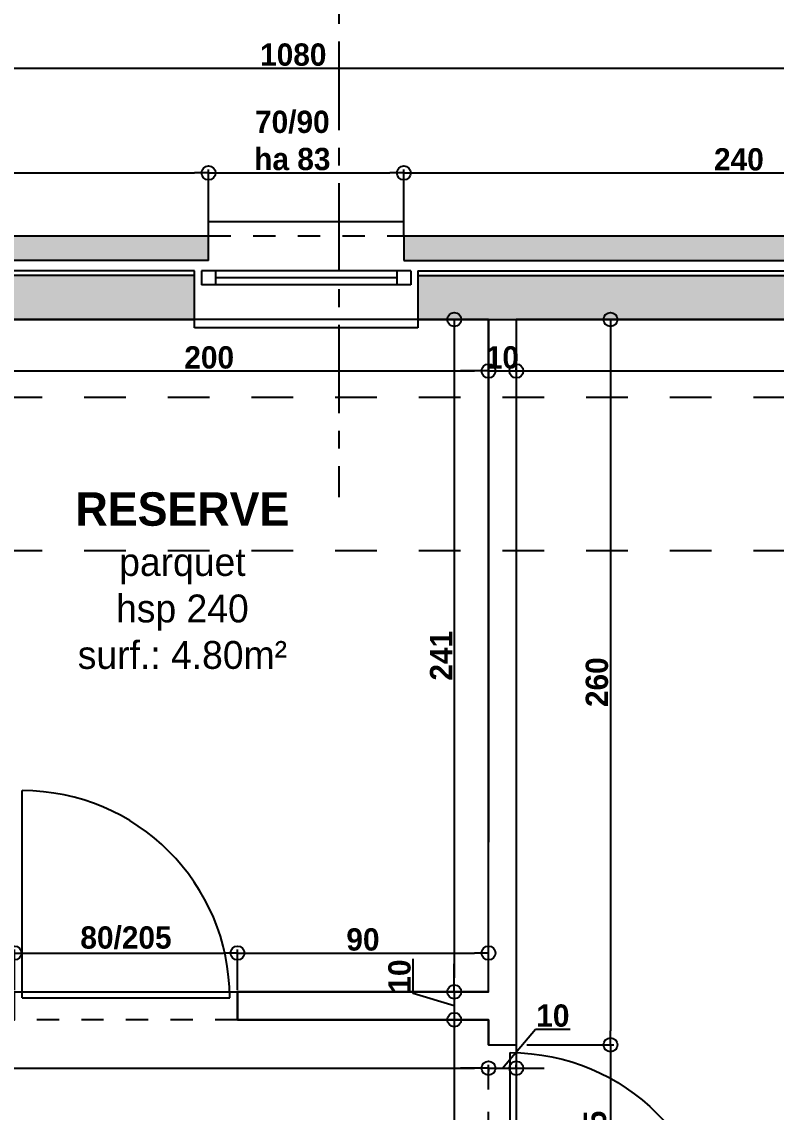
# Model space of a CAD drawing. Header units: millimetres. Extents: x -44462 to 306987, y -116160 to 12874.
# Drawn here: x 7171.9 to 7442.4, y -37007.5 to -36616.3 of the extents above; entities that cross this region are included whole.
import ezdxf

# ---------------------------------------------------------------- set-up
doc = ezdxf.new("R2010")
doc.units = ezdxf.units.MM
doc.header["$PDMODE"] = 35
doc.header["$PDSIZE"] = 10
doc.linetypes.add('AXES', pattern=[50.8, 31.75, -6.35, 6.35, -6.35])
doc.linetypes.add('TRAIT_4', pattern=[20, 10, -10])
for name, color, linetype in [('AVP_HACHURES', 8, 'Continuous'), ('BLANC', 7, 'Continuous'), ('COTES', 1, 'Continuous'), ('COULEUR 8', 8, 'Continuous'), ('CYAN', 4, 'Continuous'), ('JAUNE', 2, 'Continuous'), ('ROUGE', 1, 'Continuous'), ('TEXTE', 1, 'Continuous')]:
    doc.layers.add(name, color=color, linetype=linetype)
doc.layers.add('SURFACE', color=5, linetype='Continuous', plot=False)
doc.styles.add('CENTURY GOTHIC', font='GOTHIC.TTF')
doc.styles.add('Century Gothic Gras', font='GOTHICB.TTF')
doc.dimstyles.new('1-50', dxfattribs={"dimtxt": 8, "dimasz": 5, "dimexe": 1.25, "dimexo": 0.625, "dimtad": 1, "dimdec": 0, "dimtxsty": 'Century Gothic Gras', "dimblk": 'ORIGIN', "dimcen": 5, "dimclrd": 8, "dimclre": 5, "dimclrt": 6, "dimadec": 0, "dimazin": 0, "dimtfac": 1, "dimtdec": 0, "dimtmove": 0, "dimatfit": 3, "dimfxl": 0, "dimarcsym": 0})

# ---------------------------------------------------------------- blocks, each defined once
blk = doc.blocks.new('_Origin')
at = {"color": 0, "linetype": 'Continuous', "lineweight": -2}
blk.add_line((0, 0), (-1, 0), dxfattribs=at)
blk.add_circle((0, 0), 0.5, dxfattribs=at)
blk = doc.blocks.new('*D118')
at = {"layer": 'COTES', "color": 5, "lineweight": -2}
for p, q in [((7339.23, -36729.95), (7339.23, -36742.79)), ((7349.23, -36729.95), (7349.23, -36742.79))]:
    blk.add_line(p, q, dxfattribs=at)
at = {"layer": 'COTES', "color": 8, "lineweight": -2}
for p, q in [((7334.23, -36741.54), (7329.23, -36741.54)), ((7339.23, -36741.54), (7349.23, -36741.54)), ((7354.23, -36741.54), (7359.23, -36741.54))]:
    blk.add_line(p, q, dxfattribs=at)
at = {"layer": 'Defpoints', "color": 0}
for p in [(7339.23, -36729.32), (7349.23, -36729.32), (7349.23, -36741.54)]:
    blk.add_point(p, dxfattribs=at)
at = {"layer": 'COTES', "color": 8, "lineweight": -2, "xscale": 5, "yscale": 5, "zscale": 5}
blk.add_blockref('_Origin', (7339.23, -36741.54), dxfattribs=at)
at = {"layer": 'COTES', "color": 8, "lineweight": -2, "xscale": 5, "yscale": 5, "zscale": 5, "rotation": 180}
blk.add_blockref('_Origin', (7349.23, -36741.54), dxfattribs=at)
at = {"layer": 'COTES', "color": 6, "insert": (7344.23, -36736.72), "char_height": 8, "attachment_point": 5, "style": 'Century Gothic Gras'}
blk.add_mtext('10', dxfattribs=at)
blk = doc.blocks.new('A$C1BC9630A')
at = {"color": 2}
blk.add_line((-3.5, 3.5), (-3.5, 96.5), dxfattribs=at)
at = {"color": 1}
blk.add_line((-3.5, 3.5), (-96.5, 3.5), dxfattribs=at)
at = {"color": 2}
blk.add_arc((-3.5, 3.5), 93, 90, 180, dxfattribs=at)
blk = doc.blocks.new('*D171')
at = {"layer": 'COTES', "color": 5, "lineweight": -2}
for p, q in [((6989.04, -36692.46), (6989.04, -36669.24)), ((7238.87, -36692.46), (7238.87, -36669.24))]:
    blk.add_line(p, q, dxfattribs=at)
at = {"layer": 'COTES', "color": 8, "lineweight": -2}
blk.add_line((6994.04, -36670.49), (7233.87, -36670.49), dxfattribs=at)
at = {"layer": 'Defpoints', "color": 0}
for p in [(7238.87, -36670.49), (6989.04, -36693.08), (7238.87, -36693.08)]:
    blk.add_point(p, dxfattribs=at)
at = {"layer": 'COTES', "color": 8, "lineweight": -2, "xscale": 5, "yscale": 5, "zscale": 5, "rotation": 180}
blk.add_blockref('_Origin', (6989.04, -36670.49), dxfattribs=at)
at = {"layer": 'COTES', "color": 8, "lineweight": -2, "xscale": 5, "yscale": 5, "zscale": 5}
blk.add_blockref('_Origin', (7238.87, -36670.49), dxfattribs=at)
at = {"layer": 'COTES', "color": 6, "insert": (7113.96, -36665.66), "char_height": 8, "attachment_point": 5, "style": 'Century Gothic Gras'}
blk.add_mtext('250', dxfattribs=at)
blk = doc.blocks.new('*D175')
at = {"layer": 'COTES', "color": 5, "lineweight": -2}
for p, q in [((7308.87, -36692.46), (7308.87, -36669.24)), ((7549.24, -36692.46), (7549.24, -36669.24))]:
    blk.add_line(p, q, dxfattribs=at)
at = {"layer": 'COTES', "color": 8, "lineweight": -2}
blk.add_line((7313.87, -36670.49), (7544.24, -36670.49), dxfattribs=at)
at = {"layer": 'Defpoints', "color": 0}
for p in [(7549.24, -36670.49), (7308.87, -36693.08), (7549.24, -36693.08)]:
    blk.add_point(p, dxfattribs=at)
at = {"layer": 'COTES', "color": 8, "lineweight": -2, "xscale": 5, "yscale": 5, "zscale": 5, "rotation": 180}
blk.add_blockref('_Origin', (7308.87, -36670.49), dxfattribs=at)
at = {"layer": 'COTES', "color": 8, "lineweight": -2, "xscale": 5, "yscale": 5, "zscale": 5}
blk.add_blockref('_Origin', (7549.24, -36670.49), dxfattribs=at)
at = {"layer": 'COTES', "color": 6, "insert": (7429.06, -36665.66), "char_height": 8, "attachment_point": 5, "style": 'Century Gothic Gras'}
blk.add_mtext('240', dxfattribs=at)
blk = doc.blocks.new('*D176')
at = {"layer": 'COTES', "color": 5, "lineweight": -2}
for p, q in [((7238.87, -36692.46), (7238.87, -36669.24)), ((7308.87, -36692.46), (7308.87, -36669.24))]:
    blk.add_line(p, q, dxfattribs=at)
at = {"layer": 'COTES', "color": 8, "lineweight": -2}
blk.add_line((7243.87, -36670.49), (7303.87, -36670.49), dxfattribs=at)
at = {"layer": 'Defpoints', "color": 0}
for p in [(7308.87, -36670.49), (7238.87, -36693.08), (7308.87, -36693.08)]:
    blk.add_point(p, dxfattribs=at)
at = {"layer": 'COTES', "color": 8, "lineweight": -2, "xscale": 5, "yscale": 5, "zscale": 5, "rotation": 180}
blk.add_blockref('_Origin', (7238.87, -36670.49), dxfattribs=at)
at = {"layer": 'COTES', "color": 8, "lineweight": -2, "xscale": 5, "yscale": 5, "zscale": 5}
blk.add_blockref('_Origin', (7308.87, -36670.49), dxfattribs=at)
at = {"layer": 'COTES', "color": 6, "insert": (7268.9, -36658.88), "char_height": 8, "attachment_point": 5, "style": 'Century Gothic Gras'}
blk.add_mtext('70/90\\Pha 83', dxfattribs=at)
blk = doc.blocks.new('*D62')
at = {"layer": 'COTES', "color": 5, "lineweight": -2}
for p, q in [((7138.96, -36723.71), (7138.96, -36742.79)), ((7339.23, -36723.71), (7339.23, -36742.79))]:
    blk.add_line(p, q, dxfattribs=at)
at = {"layer": 'COTES', "color": 8, "lineweight": -2}
blk.add_line((7143.96, -36741.54), (7334.23, -36741.54), dxfattribs=at)
at = {"layer": 'Defpoints', "color": 0}
for p in [(7138.96, -36723.08), (7339.23, -36723.08), (7339.23, -36741.54)]:
    blk.add_point(p, dxfattribs=at)
at = {"layer": 'COTES', "color": 8, "lineweight": -2, "xscale": 5, "yscale": 5, "zscale": 5, "rotation": 180}
blk.add_blockref('_Origin', (7138.96, -36741.54), dxfattribs=at)
at = {"layer": 'COTES', "color": 8, "lineweight": -2, "xscale": 5, "yscale": 5, "zscale": 5}
blk.add_blockref('_Origin', (7339.23, -36741.54), dxfattribs=at)
at = {"layer": 'COTES', "color": 6, "insert": (7239.09, -36736.72), "char_height": 8, "attachment_point": 5, "style": 'Century Gothic Gras'}
blk.add_mtext('200', dxfattribs=at)
blk = doc.blocks.new('*D151')
at = {"layer": 'COTES', "color": 5, "lineweight": -2}
for p, q in [((7339.23, -36729.95), (7339.23, -36742.79)), ((7349.23, -36729.95), (7349.23, -36742.79))]:
    blk.add_line(p, q, dxfattribs=at)
at = {"layer": 'COTES', "color": 8, "lineweight": -2}
for p, q in [((7334.23, -36741.54), (7329.23, -36741.54)), ((7339.23, -36741.54), (7349.23, -36741.54)), ((7354.23, -36741.54), (7359.23, -36741.54))]:
    blk.add_line(p, q, dxfattribs=at)
at = {"layer": 'Defpoints', "color": 0}
for p in [(7339.23, -36729.32), (7349.23, -36729.32), (7349.23, -36741.54)]:
    blk.add_point(p, dxfattribs=at)
at = {"layer": 'COTES', "color": 8, "lineweight": -2, "xscale": 5, "yscale": 5, "zscale": 5}
blk.add_blockref('_Origin', (7339.23, -36741.54), dxfattribs=at)
at = {"layer": 'COTES', "color": 8, "lineweight": -2, "xscale": 5, "yscale": 5, "zscale": 5, "rotation": 180}
blk.add_blockref('_Origin', (7349.23, -36741.54), dxfattribs=at)
at = {"layer": 'COTES', "color": 6, "insert": (7344.23, -36736.72), "char_height": 8, "attachment_point": 5, "style": 'Century Gothic Gras'}
blk.add_mtext('10', dxfattribs=at)
blk = doc.blocks.new('*D152')
at = {"layer": 'COTES', "color": 5, "lineweight": -2}
for p, q in [((7349.23, -36741.54), (7349.23, -36740.29)), ((7779.24, -36741.54), (7779.24, -36740.29))]:
    blk.add_line(p, q, dxfattribs=at)
at = {"layer": 'COTES', "color": 8, "lineweight": -2}
blk.add_line((7354.23, -36741.54), (7774.24, -36741.54), dxfattribs=at)
at = {"layer": 'Defpoints', "color": 0}
for p in [(7349.23, -36741.67), (7779.24, -36741.54), (7779.24, -36741.67)]:
    blk.add_point(p, dxfattribs=at)
at = {"layer": 'COTES', "color": 8, "lineweight": -2, "xscale": 5, "yscale": 5, "zscale": 5, "rotation": 180}
blk.add_blockref('_Origin', (7349.23, -36741.54), dxfattribs=at)
at = {"layer": 'COTES', "color": 8, "lineweight": -2, "xscale": 5, "yscale": 5, "zscale": 5}
blk.add_blockref('_Origin', (7779.24, -36741.54), dxfattribs=at)
at = {"layer": 'COTES', "color": 6, "insert": (7584.23, -36731.89), "char_height": 8, "attachment_point": 5, "style": 'Century Gothic Gras'}
blk.add_mtext('430', dxfattribs=at)
blk = doc.blocks.new('*D70')
at = {"layer": 'COTES', "color": 5, "lineweight": -2}
for p, q in [((6979.24, -36991.67), (6979.24, -36990.42)), ((7339.23, -36991.67), (7339.23, -36990.42))]:
    blk.add_line(p, q, dxfattribs=at)
at = {"layer": 'COTES', "color": 8, "lineweight": -2}
blk.add_line((6984.24, -36991.67), (7334.23, -36991.67), dxfattribs=at)
at = {"layer": 'Defpoints', "color": 0}
for p in [(6979.24, -36991.67), (7339.23, -36991.67), (7339.23, -36991.67)]:
    blk.add_point(p, dxfattribs=at)
at = {"layer": 'COTES', "color": 8, "lineweight": -2, "xscale": 5, "yscale": 5, "zscale": 5, "rotation": 180}
blk.add_blockref('_Origin', (6979.24, -36991.67), dxfattribs=at)
at = {"layer": 'COTES', "color": 8, "lineweight": -2, "xscale": 5, "yscale": 5, "zscale": 5}
blk.add_blockref('_Origin', (7339.23, -36991.67), dxfattribs=at)
at = {"layer": 'COTES', "color": 6, "insert": (7159.23, -36986.84), "char_height": 8, "attachment_point": 5, "style": 'Century Gothic Gras'}
blk.add_mtext('360', dxfattribs=at)
blk = doc.blocks.new('*D71')
at = {"layer": 'COTES', "color": 8, "lineweight": -2}
for p, q in [((7344.23, -36991.67), (7356.11, -36977.68)), ((7356.11, -36977.68), (7368.58, -36977.68)), ((7334.23, -36991.67), (7329.23, -36991.67)), ((7339.23, -36991.67), (7349.23, -36991.67)), ((7339.23, -36991.67), (7349.23, -36991.67)), ((7354.23, -36991.67), (7359.23, -36991.67))]:
    blk.add_line(p, q, dxfattribs=at)
at = {"layer": 'COTES', "color": 5, "lineweight": -2}
for p, q in [((7349.23, -36991.67), (7349.23, -36990.42)), ((7339.23, -36991.67), (7339.23, -36992.92))]:
    blk.add_line(p, q, dxfattribs=at)
at = {"layer": 'Defpoints', "color": 0}
for p in [(7339.23, -36991.67), (7349.23, -36991.67), (7349.23, -36991.67)]:
    blk.add_point(p, dxfattribs=at)
at = {"layer": 'COTES', "color": 8, "lineweight": -2, "xscale": 5, "yscale": 5, "zscale": 5}
blk.add_blockref('_Origin', (7339.23, -36991.67), dxfattribs=at)
at = {"layer": 'COTES', "color": 8, "lineweight": -2, "xscale": 5, "yscale": 5, "zscale": 5, "rotation": 180}
blk.add_blockref('_Origin', (7349.23, -36991.67), dxfattribs=at)
at = {"layer": 'COTES', "color": 6, "insert": (7362.34, -36972.85), "char_height": 8, "attachment_point": 5, "style": 'Century Gothic Gras'}
blk.add_mtext('10', dxfattribs=at)
blk = doc.blocks.new('*D165')
at = {"layer": 'COTES', "color": 5, "lineweight": -2}
for p, q in [((7326.99, -36723.08), (7328.24, -36723.08)), ((7326.99, -36964.29), (7328.24, -36964.29))]:
    blk.add_line(p, q, dxfattribs=at)
at = {"layer": 'COTES', "color": 8, "lineweight": -2}
blk.add_line((7326.99, -36728.08), (7326.99, -36959.29), dxfattribs=at)
at = {"layer": 'Defpoints', "color": 0}
for p in [(7326.53, -36723.08), (7326.53, -36964.29), (7326.99, -36964.29)]:
    blk.add_point(p, dxfattribs=at)
at = {"layer": 'COTES', "color": 8, "lineweight": -2, "xscale": 5, "yscale": 5, "zscale": 5}
for p, rotation in [((7326.99, -36723.08), 90), ((7326.99, -36964.29), 270)]:
    blk.add_blockref('_Origin', p, dxfattribs=dict(at, rotation=rotation))
at = {"layer": 'COTES', "color": 6, "insert": (7322.27, -36843.69), "char_height": 8, "attachment_point": 5, "rotation": 90, "style": 'Century Gothic Gras'}
blk.add_mtext('241', dxfattribs=at)
blk = doc.blocks.new('*D166')
at = {"layer": 'COTES', "color": 8, "lineweight": -2}
for p, q in [((7312.2, -36964.85), (7312.2, -36952.39)), ((7326.99, -36959.29), (7326.99, -36954.29)), ((7326.99, -36969.29), (7312.2, -36964.85)), ((7326.99, -36964.29), (7326.99, -36974.29)), ((7326.99, -36964.29), (7326.99, -36974.29)), ((7326.99, -36979.29), (7326.99, -36984.29))]:
    blk.add_line(p, q, dxfattribs=at)
at = {"layer": 'COTES', "color": 5, "lineweight": -2}
for p, q in [((7326.99, -36964.29), (7328.24, -36964.29)), ((7338.6, -36974.29), (7325.74, -36974.29))]:
    blk.add_line(p, q, dxfattribs=at)
at = {"layer": 'Defpoints', "color": 0}
for p in [(7326.53, -36964.29), (7326.99, -36974.29), (7339.23, -36974.29)]:
    blk.add_point(p, dxfattribs=at)
at = {"layer": 'COTES', "color": 8, "lineweight": -2, "xscale": 5, "yscale": 5, "zscale": 5}
for p, rotation in [((7326.99, -36964.29), 270), ((7326.99, -36974.29), 90)]:
    blk.add_blockref('_Origin', p, dxfattribs=dict(at, rotation=rotation))
at = {"layer": 'COTES', "color": 6, "insert": (7307.37, -36958.62), "char_height": 8, "attachment_point": 5, "rotation": 90, "style": 'Century Gothic Gras'}
blk.add_mtext('10', dxfattribs=at)
blk = doc.blocks.new('*D167')
at = {"layer": 'COTES', "color": 5, "lineweight": -2}
for p, q in [((7338.6, -36974.29), (7325.74, -36974.29)), ((7338.6, -37373.08), (7325.74, -37373.08))]:
    blk.add_line(p, q, dxfattribs=at)
at = {"layer": 'COTES', "color": 8, "lineweight": -2}
blk.add_line((7326.99, -36979.29), (7326.99, -37368.08), dxfattribs=at)
at = {"layer": 'Defpoints', "color": 0}
for p in [(7339.23, -36974.29), (7326.99, -37373.08), (7339.23, -37373.08)]:
    blk.add_point(p, dxfattribs=at)
at = {"layer": 'COTES', "color": 8, "lineweight": -2, "xscale": 5, "yscale": 5, "zscale": 5}
for p, rotation in [((7326.99, -36974.29), 90), ((7326.99, -37373.08), 270)]:
    blk.add_blockref('_Origin', p, dxfattribs=dict(at, rotation=rotation))
at = {"layer": 'COTES', "color": 6, "insert": (7322.17, -37173.69), "char_height": 8, "attachment_point": 5, "rotation": 90, "style": 'Century Gothic Gras'}
blk.add_mtext('399', dxfattribs=at)
blk = doc.blocks.new('*D96')
at = {"layer": 'COULEUR 8', "color": 5, "lineweight": -2}
for p, q in [((6729.24, -36662.91), (6729.24, -36631.66)), ((7809.24, -36662.91), (7809.24, -36631.66))]:
    blk.add_line(p, q, dxfattribs=at)
at = {"layer": 'COULEUR 8', "color": 8, "lineweight": -2}
blk.add_line((6734.24, -36632.91), (7804.24, -36632.91), dxfattribs=at)
at = {"layer": 'Defpoints', "color": 0}
for p in [(7809.24, -36632.91), (6729.24, -36693.08), (7809.24, -36701.77)]:
    blk.add_point(p, dxfattribs=at)
at = {"layer": 'COULEUR 8', "color": 8, "lineweight": -2, "xscale": 5, "yscale": 5, "zscale": 5, "rotation": 180}
blk.add_blockref('_Origin', (6729.24, -36632.91), dxfattribs=at)
at = {"layer": 'COULEUR 8', "color": 8, "lineweight": -2, "xscale": 5, "yscale": 5, "zscale": 5}
blk.add_blockref('_Origin', (7809.24, -36632.91), dxfattribs=at)
at = {"layer": 'COULEUR 8', "color": 6, "insert": (7269.24, -36628.08), "char_height": 8, "attachment_point": 5, "style": 'Century Gothic Gras'}
blk.add_mtext('1080', dxfattribs=at)
blk = doc.blocks.new('*D103')
at = {"layer": 'COULEUR 8', "color": 5, "lineweight": -2}
for p, q in [((7169.24, -36963.66), (7169.24, -36949.1)), ((7249.24, -36963.66), (7249.24, -36949.1))]:
    blk.add_line(p, q, dxfattribs=at)
at = {"layer": 'COULEUR 8', "color": 8, "lineweight": -2}
blk.add_line((7174.24, -36950.35), (7244.24, -36950.35), dxfattribs=at)
at = {"layer": 'Defpoints', "color": 0}
for p in [(7249.24, -36950.35), (7169.24, -36964.29), (7249.24, -36964.29)]:
    blk.add_point(p, dxfattribs=at)
at = {"layer": 'COULEUR 8', "color": 8, "lineweight": -2, "xscale": 5, "yscale": 5, "zscale": 5, "rotation": 180}
blk.add_blockref('_Origin', (7169.24, -36950.35), dxfattribs=at)
at = {"layer": 'COULEUR 8', "color": 8, "lineweight": -2, "xscale": 5, "yscale": 5, "zscale": 5}
blk.add_blockref('_Origin', (7249.24, -36950.35), dxfattribs=at)
at = {"layer": 'COULEUR 8', "color": 6, "insert": (7209.24, -36944.9), "char_height": 8, "attachment_point": 5, "style": 'Century Gothic Gras'}
blk.add_mtext('80/205', dxfattribs=at)
blk = doc.blocks.new('*D104')
at = {"layer": 'COULEUR 8', "color": 5, "lineweight": -2}
for p, q in [((7249.24, -36963.66), (7249.24, -36949.1)), ((7339.23, -36963.66), (7339.23, -36949.1))]:
    blk.add_line(p, q, dxfattribs=at)
at = {"layer": 'COULEUR 8', "color": 8, "lineweight": -2}
blk.add_line((7254.24, -36950.35), (7334.23, -36950.35), dxfattribs=at)
at = {"layer": 'Defpoints', "color": 0}
for p in [(7339.23, -36950.35), (7249.24, -36964.29), (7339.23, -36964.29)]:
    blk.add_point(p, dxfattribs=at)
at = {"layer": 'COULEUR 8', "color": 8, "lineweight": -2, "xscale": 5, "yscale": 5, "zscale": 5, "rotation": 180}
blk.add_blockref('_Origin', (7249.24, -36950.35), dxfattribs=at)
at = {"layer": 'COULEUR 8', "color": 8, "lineweight": -2, "xscale": 5, "yscale": 5, "zscale": 5}
blk.add_blockref('_Origin', (7339.23, -36950.35), dxfattribs=at)
at = {"layer": 'COULEUR 8', "color": 6, "insert": (7294.23, -36945.53), "char_height": 8, "attachment_point": 5, "style": 'Century Gothic Gras'}
blk.add_mtext('90', dxfattribs=at)
blk = doc.blocks.new('*D105')
at = {"layer": 'COULEUR 8', "color": 5, "lineweight": -2}
for p, q in [((7353, -36723.08), (7384.25, -36723.08)), ((7353, -36983.29), (7384.25, -36983.29))]:
    blk.add_line(p, q, dxfattribs=at)
at = {"layer": 'COULEUR 8', "color": 8, "lineweight": -2}
blk.add_line((7383, -36728.08), (7383, -36978.29), dxfattribs=at)
at = {"layer": 'Defpoints', "color": 0}
for p in [(7349.23, -36723.08), (7349.23, -36983.29), (7383, -36983.29)]:
    blk.add_point(p, dxfattribs=at)
at = {"layer": 'COULEUR 8', "color": 8, "lineweight": -2, "xscale": 5, "yscale": 5, "zscale": 5}
for p, rotation in [((7383, -36723.08), 90), ((7383, -36983.29), 270)]:
    blk.add_blockref('_Origin', p, dxfattribs=dict(at, rotation=rotation))
at = {"layer": 'COULEUR 8', "color": 6, "insert": (7378.17, -36853.19), "char_height": 8, "attachment_point": 5, "rotation": 90, "style": 'Century Gothic Gras'}
blk.add_mtext('260', dxfattribs=at)
blk = doc.blocks.new('*D106')
at = {"layer": 'COULEUR 8', "color": 5, "lineweight": -2}
for p, q in [((7353, -36983.29), (7384.25, -36983.29)), ((7353, -37063.29), (7384.25, -37063.29))]:
    blk.add_line(p, q, dxfattribs=at)
at = {"layer": 'COULEUR 8', "color": 8, "lineweight": -2}
blk.add_line((7383, -36988.29), (7383, -37058.29), dxfattribs=at)
at = {"layer": 'Defpoints', "color": 0}
for p in [(7349.23, -36983.29), (7349.23, -37063.29), (7383, -37063.29)]:
    blk.add_point(p, dxfattribs=at)
at = {"layer": 'COULEUR 8', "color": 8, "lineweight": -2, "xscale": 5, "yscale": 5, "zscale": 5}
for p, rotation in [((7383, -36983.29), 90), ((7383, -37063.29), 270)]:
    blk.add_blockref('_Origin', p, dxfattribs=dict(at, rotation=rotation))
at = {"layer": 'COULEUR 8', "color": 6, "insert": (7377.54, -37023.29), "char_height": 8, "attachment_point": 5, "rotation": 90, "style": 'Century Gothic Gras'}
blk.add_mtext('80/205', dxfattribs=at)

msp = doc.modelspace()

# ---------------------------------------------------------------- hatches: boundary and pattern name
h = msp.add_hatch(color=254)
h.paths.add_polyline_path([(7238.87, -36693.08), (6989.04, -36693.08), (6989.04, -36701.93), (7238.87, -36701.93)])
h.paths.add_polyline_path([(7549.24, -36693.08), (7308.87, -36693.08), (7308.87, -36701.93), (7549.24, -36701.93)])
h.paths.add_polyline_path([(7809.24, -36693.08), (7619.24, -36693.08), (7619.24, -36701.93), (7800.39, -36701.93), (7800.39, -36803.08), (7809.24, -36803.08)])
at = {"layer": 'COULEUR 8'}
h = msp.add_hatch(color=253, dxfattribs=at)
h.paths.add_polyline_path([(6914.04, -36707.23), (6743.38, -36707.23), (6743.38, -36809.08), (6759.24, -36809.08), (6759.24, -36723.08), (6914.04, -36723.08)])
h.paths.add_polyline_path([(7233.87, -36707.23), (6994.04, -36707.23), (6994.04, -36723.08), (7233.87, -36723.08)])
h.paths.add_polyline_path([(7544.24, -36707.23), (7313.87, -36707.23), (7313.87, -36723.08), (7544.24, -36723.08)])
h.paths.add_polyline_path([(7795.09, -36707.23), (7624.24, -36707.23), (7624.24, -36723.08), (7779.24, -36723.08), (7779.24, -36798.08), (7795.09, -36798.08)])
h.paths.add_polyline_path([(6770.48, -36716), (6770.48, -36700.16), (6782.89, -36700.16), (6782.89, -36716)], flags=9)
h.paths.add_polyline_path([(7786.32, -36730.64), (7802.16, -36730.64), (7802.16, -36743.04), (7786.32, -36743.04)], flags=9)
h.paths.add_polyline_path([(7714.57, -36716), (7714.57, -36700.16), (7726.97, -36700.16), (7726.97, -36716)], flags=9)

# ---------------------------------------------------------------- linework, layer by layer
at = {"layer": 'AVP_HACHURES', "color": 6, "linetype": 'AXES'}
msp.add_line((7285.56, -36572.54), (7285.56, -36786.77), dxfattribs=at)
at = {"layer": 'BLANC'}
for p, q in [((6989.04, -36693.08), (7238.87, -36693.08)), ((7238.87, -36701.93), (7238.87, -36693.08)), ((7308.87, -36693.08), (7549.24, -36693.08)), ((7308.87, -36693.08), (7308.87, -36701.93)), ((7233.87, -36723.08), (7233.87, -36705.65)), ((7313.87, -36705.65), (7313.87, -36723.08)), ((6994.04, -36723.08), (7233.87, -36723.08)), ((7313.87, -36723.08), (7544.24, -36723.08)), ((7339.23, -36723.08), (7339.23, -36910.54)), ((7349.23, -36723.08), (7349.23, -36983.29)), ((7339.23, -36964.29), (7339.23, -36910.54)), ((7249.24, -36974.29), (7249.24, -36964.29)), ((7339.23, -36964.29), (7249.24, -36964.29)), ((7339.23, -36974.29), (7249.24, -36974.29)), ((7339.23, -36983.29), (7339.23, -36974.29)), ((7339.23, -36983.29), (7349.23, -36983.29))]:
    msp.add_line(p, q, dxfattribs=at)
at = {"layer": 'COULEUR 8', "linetype": 'TRAIT_4', "ltscale": 0.8}
for p, q in [((7238.87, -36693.08), (7308.87, -36693.08)), ((7313.87, -36723.08), (7233.87, -36723.08)), ((7169.24, -36964.29), (7249.24, -36964.29)), ((7249.24, -36974.29), (7169.24, -36974.29)), ((7339.23, -37063.29), (7339.23, -36983.29)), ((7349.23, -36983.29), (7349.23, -37063.29))]:
    msp.add_line(p, q, dxfattribs=at)
at = {"layer": 'COULEUR 8'}
for p, q in [((7238.87, -36701.93), (6989.04, -36701.93)), ((7233.87, -36705.65), (6994.04, -36705.65)), ((7308.87, -36701.93), (7549.24, -36701.93)), ((7313.87, -36705.65), (7544.24, -36705.65)), ((7233.87, -36707.23), (6994.04, -36707.23)), ((7313.87, -36707.23), (7544.24, -36707.23))]:
    msp.add_line(p, q, dxfattribs=at)
at = {"layer": 'CYAN'}
msp.add_line((7306.37, -36708.08), (7241.37, -36708.08), dxfattribs=at)
at = {"layer": 'JAUNE'}
for p, q in [((7311.37, -36705.58), (7236.37, -36705.58)), ((7236.37, -36705.58), (7236.37, -36710.58)), ((7241.37, -36705.58), (7241.37, -36710.58)), ((7306.37, -36705.58), (7306.37, -36710.58)), ((7311.37, -36705.58), (7311.37, -36710.58)), ((7311.37, -36710.58), (7236.37, -36710.58))]:
    msp.add_line(p, q, dxfattribs=at)
at = {"layer": 'ROUGE'}
for p, q in [((7238.87, -36693.08), (7238.87, -36688.08)), ((7308.87, -36688.08), (7238.87, -36688.08)), ((7308.87, -36693.08), (7308.87, -36688.08)), ((7233.87, -36726.08), (7233.87, -36723.08)), ((7313.87, -36723.08), (7313.87, -36726.08)), ((7313.87, -36726.08), (7233.87, -36726.08))]:
    msp.add_line(p, q, dxfattribs=at)
at = {"layer": 'ROUGE', "linetype": 'TRAIT_4', "ltscale": 1.5}
for p, q in [((7779.24, -36751.08), (6759.24, -36751.08)), ((7779.24, -36806.08), (6759.24, -36806.08))]:
    msp.add_line(p, q, dxfattribs=at)
at = {"layer": 'SURFACE'}
for points in [[(7339.23, -36723.08), (7138.96, -36723.08), (7138.96, -36964.29), (7339.23, -36964.29)], [(7779.24, -36723.08), (7349.23, -36723.08), (7349.23, -37073.54), (7779.24, -37073.54)]]:
    msp.add_lwpolyline(points, close=True, dxfattribs=at)
msp.add_lwpolyline([(6979.24, -36974.29), (7169.24, -36974.29), (7169.24, -36964.29), (7249.24, -36964.29), (7249.24, -36974.29), (7339.23, -36974.29), (7339.23, -36983.29), (7349.23, -36983.29), (7349.23, -37063.29)], dxfattribs=at)

# ---------------------------------------------------------------- block references
at = {"xscale": 0.8000000000010914, "yscale": 0.8000000000010914, "rotation": 270}
msp.add_blockref('A$C1BC9630A', (7169.24, -36969.29), dxfattribs=at)
at = {"xscale": -0.8000000000010914, "yscale": 0.8000000000029104}
msp.add_blockref('A$C1BC9630A', (7344.23, -37063.29), dxfattribs=at)

# ---------------------------------------------------------------- texts
at = {"layer": 'TEXTE', "color": 6, "insert": (7229.48, -36816.81), "char_height": 10, "width": 455, "attachment_point": 5, "style": 'CENTURY GOTHIC'}
msp.add_mtext('{\\fCentury Gothic|b1|i0|c0|p34;\\H1.2x;\\C3;RESERVE\\P\\fCentury Gothic|b0|i0|c0|p34;\\H0.8333x;\\C8;parquet\\Phsp 240\\Psurf.: 4.80m²}', dxfattribs=at)

# ---------------------------------------------------------------- dimensions: what is measured, and where the dimension line sits
at = {"layer": 'COTES'}
dim = msp.add_linear_dim(base=(7308.87, -36670.49), p1=(7238.87, -36693.08), p2=(7308.87, -36693.08), text='<>/90\\Pha 83', dimstyle='1-50', override={"dimtmove": 1}, dxfattribs=at)
dim.commit()
dim.dimension.update_dxf_attribs({"geometry": '*D176', "text_midpoint": (7268.9, -36670.49), "dimtype": 160})
for base, p1, p2, picture, middle in [((7238.87, -36670.49), (6989.04, -36693.08), (7238.87, -36693.08), '*D171', (7113.96, -36665.66)), ((7549.24, -36670.49), (7308.87, -36693.08), (7549.24, -36693.08), '*D175', (7429.06, -36665.66)), ((7339.23, -36991.67), (6979.24, -36991.67), (7339.23, -36991.67), '*D70', (7159.23, -36986.84))]:
    dim = msp.add_linear_dim(base=base, p1=p1, p2=p2, dimstyle='1-50', override={"dimtmove": 1}, dxfattribs=at)
    dim.commit()
    dim.dimension.update_dxf_attribs({"geometry": picture, "text_midpoint": middle})
dim = msp.add_linear_dim(base=(7326.99, -36964.29), p1=(7326.53, -36723.08), p2=(7326.53, -36964.29), angle=90, dimstyle='1-50', dxfattribs=at)
dim.commit()
dim.dimension.update_dxf_attribs({"geometry": '*D165', "text_midpoint": (7322.27, -36843.69)})
dim = msp.add_linear_dim(base=(7339.23, -36741.54), p1=(7138.96, -36723.08), p2=(7339.23, -36723.08), dimstyle='1-50', dxfattribs=at)
dim.commit()
dim.dimension.update_dxf_attribs({"geometry": '*D62', "text_midpoint": (7239.09, -36736.72)})
for base, p1, p2, picture, middle in [((7779.24, -36741.54), (7349.23, -36741.67), (7779.24, -36741.67), '*D152', (7584.23, -36736.72)), ((7349.23, -36991.67), (7339.23, -36991.67), (7349.23, -36991.67), '*D71', (7356.74, -36977.68))]:
    dim = msp.add_linear_dim(base=base, p1=p1, p2=p2, dimstyle='1-50', override={"dimtmove": 1}, dxfattribs=at)
    dim.commit()
    dim.dimension.update_dxf_attribs({"geometry": picture, "text_midpoint": middle, "dimtype": 160})
for picture in ['*D118', '*D151']:
    dim = msp.add_linear_dim(base=(7349.23, -36741.54), p1=(7339.23, -36729.32), p2=(7349.23, -36729.32), dimstyle='1-50', dxfattribs=at)
    dim.commit()
    dim.dimension.update_dxf_attribs({"geometry": picture, "text_midpoint": (7344.23, -36741.54), "dimtype": 160})
for base, p1, p2, picture, middle in [((7326.99, -36974.29), (7326.53, -36964.29), (7339.23, -36974.29), '*D166', (7307.37, -36964.23)), ((7326.99, -37373.08), (7339.23, -36974.29), (7339.23, -37373.08), '*D167', (7322.17, -37173.69))]:
    dim = msp.add_linear_dim(base=base, p1=p1, p2=p2, angle=90, dimstyle='1-50', override={"dimtmove": 1}, dxfattribs=at)
    dim.commit()
    dim.dimension.update_dxf_attribs({"geometry": picture, "text_midpoint": middle})
at = {"layer": 'COULEUR 8'}
dim = msp.add_linear_dim(base=(7809.24, -36632.91), p1=(6729.24, -36693.08), p2=(7809.24, -36701.77), dimstyle='1-50', dxfattribs=at)
dim.commit()
dim.dimension.update_dxf_attribs({"geometry": '*D96', "text_midpoint": (7269.24, -36628.08)})
dim = msp.add_linear_dim(base=(7383, -36983.29), p1=(7349.23, -36723.08), p2=(7349.23, -36983.29), angle=90, dimstyle='1-50', dxfattribs=at)
dim.commit()
dim.dimension.update_dxf_attribs({"geometry": '*D105', "text_midpoint": (7378.17, -36853.19)})
dim = msp.add_linear_dim(base=(7249.24, -36950.35), p1=(7169.24, -36964.29), p2=(7249.24, -36964.29), text='<>/205', dimstyle='1-50', override={"dimtmove": 1}, dxfattribs=at)
dim.commit()
dim.dimension.update_dxf_attribs({"geometry": '*D103', "text_midpoint": (7209.24, -36944.9)})
dim = msp.add_linear_dim(base=(7339.23, -36950.35), p1=(7249.24, -36964.29), p2=(7339.23, -36964.29), dimstyle='1-50', override={"dimtmove": 1}, dxfattribs=at)
dim.commit()
dim.dimension.update_dxf_attribs({"geometry": '*D104', "text_midpoint": (7294.23, -36945.53)})
dim = msp.add_linear_dim(base=(7383, -37063.29), p1=(7349.23, -36983.29), p2=(7349.23, -37063.29), angle=90, text='<>/205', dimstyle='1-50', override={"dimtmove": 1}, dxfattribs=at)
dim.commit()
dim.dimension.update_dxf_attribs({"geometry": '*D106', "text_midpoint": (7377.54, -37023.29)})

doc.saveas('drawing.dxf')
